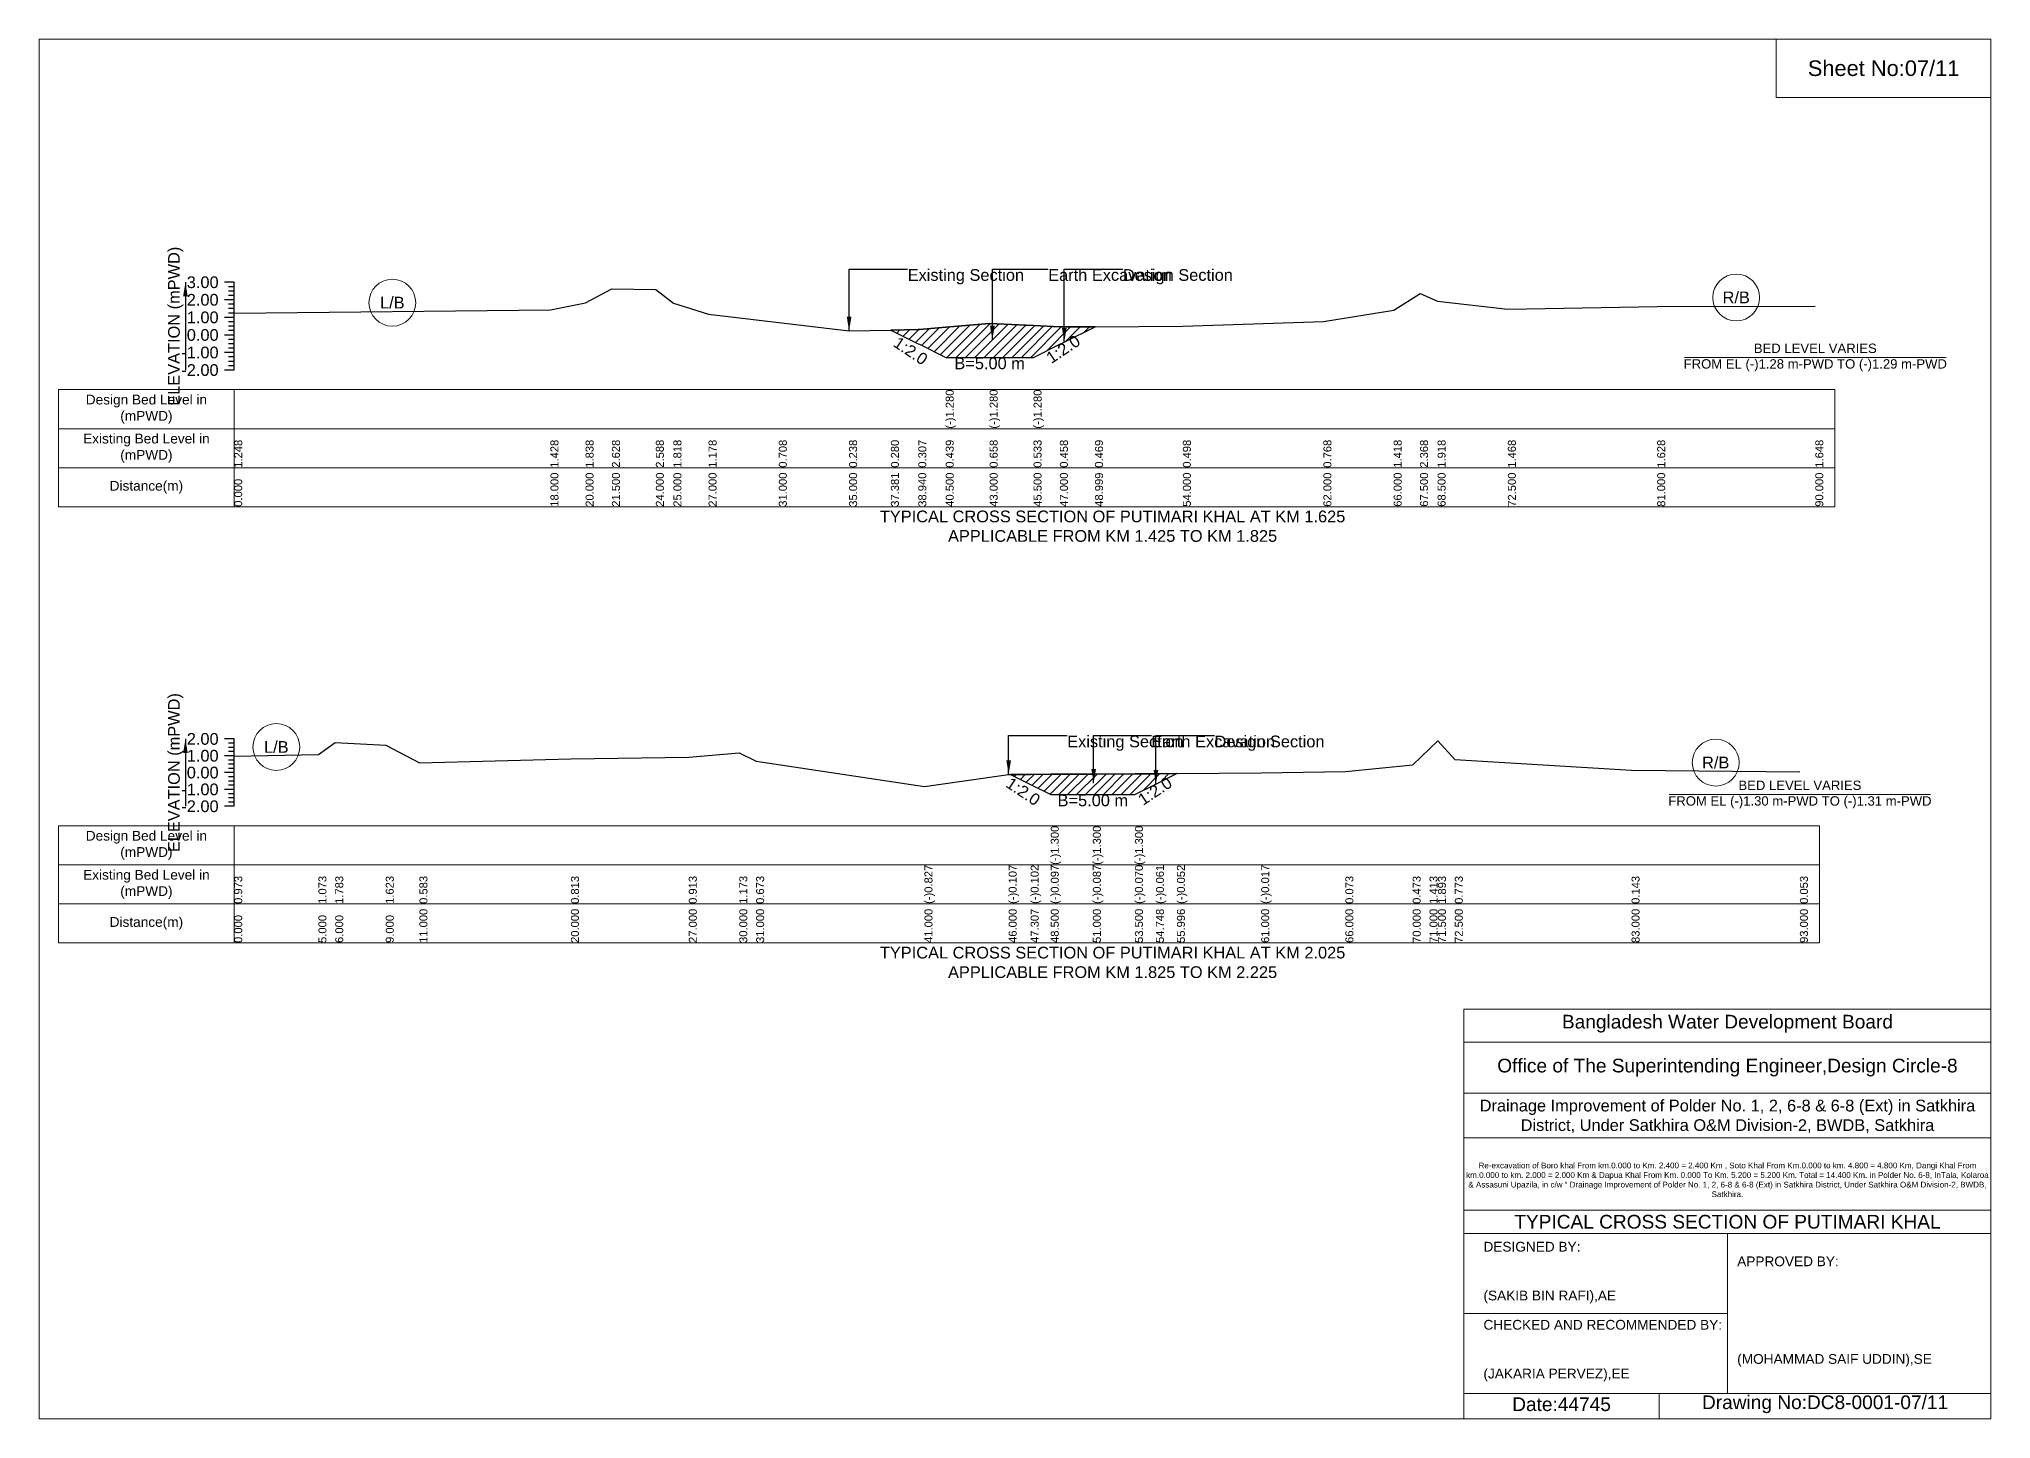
# Model space of a CAD drawing. Header units: inches. Extents: x 91000 to 208000, y -5656 to 20000.
# Drawn here: x 160000 to 168000, y 4344 to 10000 of the extents above; entities that cross this region are included whole.
import ezdxf

# ---------------------------------------------------------------- set-up
doc = ezdxf.new("R2010")
doc.units = ezdxf.units.IN
doc.header["$LTSCALE"] = 7
doc.header["$MEASUREMENT"] = 0
for name, color, linetype, lineweight in [('Cross section Data Border', 7, 'Continuous', 9), ('Cross Section Labels', 7, 'Continuous', 9), ('Existing_Bed_Level for Xsection', 7, 'Continuous', 25)]:
    doc.layers.add(name, color=color, linetype=linetype, lineweight=lineweight)
doc.styles.get("Standard").update_dxf_attribs({"font": 'arial.ttf'})
doc.dimstyles.get("Standard").update_dxf_attribs({"dimtxt": 0.18, "dimasz": 0.18, "dimexe": 0.18, "dimexo": 0.0625, "dimgap": 0.09, "dimtad": 0, "dimtih": 1, "dimtoh": 1, "dimdec": 4, "dimzin": 0, "dimdsep": 46, "dimtxsty": 'Standard', "dimcen": 0.09, "dimadec": 0, "dimazin": 0, "dimtfac": 1, "dimtdec": 4, "dimtofl": 0, "dimtmove": 0, "dimatfit": 3, "dimfxl": 1, "dimtolj": 1, "dimtzin": 0, "dimarcsym": 0})

msp = doc.modelspace()

# ---------------------------------------------------------------- hatches: boundary and pattern name
at = {"layer": 'Existing_Bed_Level for Xsection'}
h = msp.add_hatch(dxfattribs=at)
h.set_pattern_fill('ANSI31', color=256, scale=216, style=0)
h.paths.add_polyline_path([(163491.4, 8807), (163603.7, 8750.9), (163608, 8748.7), (163716, 8694.7), (163896, 8694.7), (164076, 8694.7), (164184, 8748.7), (164202, 8757.7), (164327.9, 8820.7), (164202, 8819.9), (164184, 8819.8), (164076, 8825.2), (163896, 8834.2), (163716, 8818.5), (163608, 8809), (163603.7, 8809)])
h = msp.add_hatch(dxfattribs=at)
h.set_pattern_fill('ANSI31', color=256, scale=207, style=0)
h.paths.add_polyline_path([(163981.8, 6985.7), (164064.2, 6944.5), (164146.5, 6903.4), (164319, 6903.4), (164491.5, 6903.4), (164577.6, 6946.4), (164663.7, 6989.5), (164577.6, 6988.9), (164491.5, 6988.3), (164319, 6987.1), (164146.5, 6986.4), (164064.2, 6986)])

# ---------------------------------------------------------------- linework, layer by layer
at = {"layer": 'Cross section Data Border'}
for points in [[(160080, 8562.9), (167360, 8562.9), (167360, 8082.9), (160080, 8082.9)], [(160080, 6775.1), (167297, 6775.1), (167297, 6295.1), (160080, 6295.1)]]:
    msp.add_lwpolyline(points, close=True, dxfattribs=at)
for points in [[(160800, 8562.9), (160800, 8082.9)], [(160080, 8402.9), (167360, 8402.9)], [(160080, 8242.9), (167360, 8242.9)], [(160800, 6775.1), (160800, 6295.1)], [(160080, 6615.1), (167297, 6615.1)], [(160080, 6455.1), (167297, 6455.1)]]:
    msp.add_lwpolyline(points, dxfattribs=at)
at = {"layer": 'Cross Section Labels'}
for points in [[(160000, 10000), (168000, 10000), (168000, 4344), (160000, 4344)], [(167120, 10000), (168000, 10000), (168000, 9760), (167120, 9760)]]:
    msp.add_lwpolyline(points, close=True, dxfattribs=at)
for points in [[(166744.2, 8694.7), (167815.8, 8694.7)], [(166681.2, 6903.4), (167752.8, 6903.4)], [(165840, 4344), (165840, 6024), (168000, 6024)], [(165840, 5888), (168000, 5888)], [(165840, 5680), (168000, 5680)], [(165840, 5496), (168000, 5496)], [(165840, 5200), (168000, 5200)], [(165840, 5104), (168000, 5104)], [(166920, 5104), (166920, 4448)], [(165840, 4776), (166920, 4776)], [(165840, 4448), (168000, 4448)], [(166640, 4448), (166640, 4344)]]:
    msp.add_lwpolyline(points, dxfattribs=at)
for centre in [(161448, 8919.2), (166956, 8940.8), (160972.5, 7098.1), (166872, 7034.3)]:
    msp.add_circle(centre, 96, dxfattribs=at)
at = {"layer": 'Existing_Bed_Level for Xsection'}
for points in [[(160800, 9002.9), (160760, 9002.9)], [(160800, 8984.9), (160776, 8984.9)], [(160800, 8966.9), (160776, 8966.9)], [(160800, 8642.9), (160800, 8714.9), (160800, 8786.9), (160800, 8858.9), (160800, 8930.9), (160800, 9002.9)], [(160800, 8876.7), (162096, 8889.7), (162240, 8919.2), (162348, 8976.1), (162528, 8973.2), (162600, 8917.8), (162744, 8871.7), (163032, 8837.8), (163320, 8804), (163491.4, 8807), (163603.7, 8809), (163608, 8809), (163716, 8818.5), (163716, 8818.5), (163896, 8834.2), (163896, 8834.2), (164076, 8825.2), (164076, 8825.2), (164184, 8819.8), (164202, 8819.9), (164327.9, 8820.7), (164688, 8822.7), (165264, 8842.2), (165552, 8889), (165660, 8957.4), (165732, 8925), (166020, 8892.6), (166632, 8904.1), (167280, 8905.5)], [(160800, 8930.9), (160760, 8930.9)], [(160800, 8948.9), (160776, 8948.9)], [(160800, 8912.9), (160776, 8912.9)], [(160800, 8894.9), (160776, 8894.9)], [(160800, 8858.9), (160760, 8858.9)], [(160800, 8876.9), (160776, 8876.9)], [(160800, 8840.9), (160776, 8840.9)], [(160800, 8822.9), (160776, 8822.9)], [(160800, 8804.9), (160776, 8804.9)], [(160800, 8786.9), (160760, 8786.9)], [(160800, 8768.9), (160776, 8768.9)], [(160800, 8750.9), (160776, 8750.9)], [(160800, 8732.9), (160776, 8732.9)], [(160800, 8714.9), (160760, 8714.9)], [(160800, 8642.9), (160760, 8642.9)], [(160800, 8696.9), (160776, 8696.9)], [(160800, 8678.9), (160776, 8678.9)], [(160800, 8660.9), (160776, 8660.9)], [(160800, 7131.1), (160760, 7131.1)], [(160800, 6855.1), (160800, 6924.1), (160800, 6993.1), (160800, 7062.1), (160800, 7131.1)], [(160800, 7060.2), (161145, 7067.1), (161214, 7116.1), (161421, 7105.1), (161559, 7033.3), (162180, 7049.2), (162663, 7056.1), (162870, 7074), (162939, 7039.5), (163629, 6936), (163974, 6985.7), (163981.8, 6985.7), (164064.2, 6986), (164146.5, 6986.4), (164146.5, 6986.4), (164319, 6987.1), (164319, 6987.1), (164491.5, 6988.3), (164491.5, 6988.3), (164577.6, 6988.9), (164663.7, 6989.5), (165009, 6991.9), (165354, 6998.1), (165630, 7025.7), (165699, 7090.6), (165733.5, 7123.7), (165802.5, 7046.4), (166527, 7002.9), (167217, 6996.7)], [(160800, 7062.1), (160760, 7062.1)], [(160800, 7113.8), (160776, 7113.8)], [(160800, 7096.6), (160776, 7096.6)], [(160800, 7079.3), (160776, 7079.3)], [(160800, 7044.8), (160776, 7044.8)], [(160800, 6993.1), (160760, 6993.1)], [(160800, 7027.6), (160776, 7027.6)], [(160800, 7010.3), (160776, 7010.3)], [(160800, 6975.8), (160776, 6975.8)], [(160800, 6924.1), (160760, 6924.1)], [(160800, 6958.6), (160776, 6958.6)], [(160800, 6941.3), (160776, 6941.3)], [(160800, 6906.8), (160776, 6906.8)], [(160800, 6889.6), (160776, 6889.6)], [(160800, 6855.1), (160760, 6855.1)], [(160800, 6872.3), (160776, 6872.3)]]:
    msp.add_lwpolyline(points, dxfattribs=at)
for points in [[(163491.4, 8807), (163491.4, 8807), (163603.7, 8750.9), (163608, 8748.7), (163716, 8694.7), (163716, 8694.7), (163896, 8694.7), (163896, 8694.7), (164076, 8694.7), (164076, 8694.7), (164184, 8748.7), (164202, 8757.7), (164327.9, 8820.7), (164202, 8819.9), (164184, 8819.8), (164076, 8825.2), (164076, 8825.2), (163896, 8834.2), (163896, 8834.2), (163716, 8818.5), (163716, 8818.5), (163608, 8809), (163603.7, 8809), (163491.4, 8807)], [(163981.8, 6985.7), (163981.8, 6985.7), (164064.2, 6944.5), (164146.5, 6903.4), (164146.5, 6903.4), (164319, 6903.4), (164319, 6903.4), (164491.5, 6903.4), (164491.5, 6903.4), (164577.6, 6946.4), (164663.7, 6989.5), (164663.7, 6989.5), (164663.7, 6989.5), (164577.6, 6988.9), (164491.5, 6988.3), (164491.5, 6988.3), (164319, 6987.1), (164319, 6987.1), (164146.5, 6986.4), (164146.5, 6986.4), (164064.2, 6986), (163981.8, 6985.7)]]:
    msp.add_lwpolyline(points, close=True, dxfattribs=at)

# ---------------------------------------------------------------- texts
at = {"layer": 'Cross section Data Border', "char_height": 40, "width": 640, "attachment_point": 5}
for s, insert in [('Design Bed Level in (mPWD)', (160440, 8482.9)), ('Existing Bed Level in (mPWD)', (160440, 8322.9)), ('Distance(m)', (160440, 8162.9)), ('Design Bed Level in (mPWD)', (160440, 6695.1)), ('Existing Bed Level in (mPWD)', (160440, 6535.1)), ('Distance(m)', (160440, 6375.1))]:
    msp.add_mtext(s, dxfattribs=dict(at, insert=insert))
at = {"layer": 'Cross Section Labels'}
for s, insert, char_height, attachment_point in [('Sheet No:07/11', (167560, 9880), 64, 5), ('Existing Section', (163560, 9056.9), 48, 1), ('Earth Excavation', (164136, 9056.9), 48, 1), ('Design Section', (164442, 9056.9), 48, 1), ('R/B', (166956, 8940.8), 48, 5), ('L/B', (161448, 8919.2), 48, 5), ('BED LEVEL VARIES ^JFROM EL (-)1.28 m-PWD TO (-)1.29 m-PWD', (167280, 8694.7), 38.4, 5), ('B=5.00 m', (163896, 8694.7), 48, 2), ('TYPICAL CROSS SECTION OF PUTIMARI KHAL AT KM 1.625^JAPPLICABLE FROM KM 1.425 TO KM 1.825', (164400, 8002.9), 48, 5), ('L/B', (160972.5, 7098.1), 48, 5), ('Existing Section', (164214, 7144.9), 48, 1), ('Earth Excavation', (164559, 7144.9), 48, 1), ('Design Section', (164817.6, 7144.9), 48, 1), ('R/B', (166872, 7034.3), 48, 5), ('BED LEVEL VARIES ^JFROM EL (-)1.30 m-PWD TO (-)1.31 m-PWD', (167217, 6903.4), 38.4, 5), ('B=5.00 m', (164319, 6903.4), 48, 2), ('TYPICAL CROSS SECTION OF PUTIMARI KHAL AT KM 2.025^JAPPLICABLE FROM KM 1.825 TO KM 2.225', (164400, 6215.1), 48, 5), ('Bangladesh Water Development Board', (166920, 5964), 56, 5), ('Office of The Superintending Engineer,Design Circle-8', (166920, 5784), 56, 5)]:
    msp.add_mtext(s, dxfattribs=dict(at, insert=insert, char_height=char_height, attachment_point=attachment_point))
at = {"layer": 'Cross Section Labels', "char_height": 48, "attachment_point": 2}
for insert, rotation in [((163585.7, 8741.9), 326.30993), ((164184, 8748.7), 33.69007), ((164046.9, 6935.9), 326.30993), ((164560.4, 6937.8), 33.69007)]:
    msp.add_mtext('1:2.0', dxfattribs=dict(at, insert=insert, rotation=rotation))
at = {"layer": 'Cross Section Labels'}
for s, insert, char_height, width, attachment_point in [('Drainage Improvement of Polder No. 1, 2, 6-8 & 6-8 (Ext) in Satkhira District, Under Satkhira O&M Division-2, BWDB, Satkhira', (166920, 5584), 48, 2240, 5), ('Re-excavation of Boro khal From km.0.000 to Km. 2.400 = 2.400 Km , Soto Khal From Km.0.000 to km. 4.800 = 4.800 Km, Dangi Khal From km.0.000 to km. 2.000 = 2.000 Km & Dapua Khal From Km. 0.000 To Km. 5.200 = 5.200 Km. Total = 14.400 Km. in Polder No. 6-8, InTala, Kolaroa & Assasuni Upazila, in c/w “ Drainage Improvement of Polder No. 1, 2, 6-8 & 6-8 (Ext) in Satkhira District, Under Satkhira O&M Division-2, BWDB, Satkhira.', (166920, 5324), 23.565, 2160, 5), ('TYPICAL CROSS SECTION OF PUTIMARI KHAL', (166920, 5152), 56, 2240, 5), ('DESIGNED BY:^J^J^J(SAKIB BIN RAFI),AE', (165920, 4944), 40, 1120, 4), ('APPROVED BY:^J^J^J^J^J^J(MOHAMMAD SAIF UDDIN),SE', (166960, 4784), 40, 1120, 4), ('CHECKED AND RECOMMENDED BY:^J^J^J(JAKARIA PERVEZ),EE', (165920, 4624), 40, 1120, 4), ('Date:44745', (166240, 4404), 56, 1120, 5), ('Drawing No:DC8-0001-07/11', (167320, 4404), 56, 1760, 5)]:
    msp.add_mtext(s, dxfattribs=dict(at, insert=insert, char_height=char_height, width=width, attachment_point=attachment_point))
at = {"layer": 'Existing_Bed_Level for Xsection', "rotation": 90}
for s, insert, char_height, attachment_point in [('ELEVATION (mPWD)', (160560, 8822.9), 48, 5), ('(-)1.280', (163716, 8402.9), 32.8, 1), ('(-)1.280', (163896, 8402.9), 32.8, 1), ('(-)1.280', (164076, 8402.9), 32.8, 1), ('1.248', (160800, 8242.9), 32.8, 1), ('1.428', (162096, 8242.9), 32.8, 1), ('1.838', (162240, 8242.9), 32.8, 1), ('2.628', (162348, 8242.9), 32.8, 1), ('2.588', (162528, 8242.9), 32.8, 1), ('1.818', (162600, 8242.9), 32.8, 1), ('1.178', (162744, 8242.9), 32.8, 1), ('0.708', (163032, 8242.9), 32.8, 1), ('0.238', (163320, 8242.9), 32.8, 1), ('0.280', (163491.4, 8242.9), 32.8, 1), ('0.307', (163603.7, 8242.9), 32.8, 1), ('0.439', (163716, 8242.9), 32.8, 1), ('0.658', (163896, 8242.9), 32.8, 1), ('0.533', (164076, 8242.9), 32.8, 1), ('0.458', (164184, 8242.9), 32.8, 1), ('0.469', (164327.9, 8242.9), 32.8, 1), ('0.498', (164688, 8242.9), 32.8, 1), ('0.768', (165264, 8242.9), 32.8, 1), ('1.418', (165552, 8242.9), 32.8, 1), ('2.368', (165660, 8242.9), 32.8, 1), ('1.918', (165732, 8242.9), 32.8, 1), ('1.468', (166020, 8242.9), 32.8, 1), ('1.628', (166632, 8242.9), 32.8, 1), ('1.648', (167280, 8242.9), 32.8, 1), ('0.000', (160800, 8082.9), 32.8, 1), ('18.000', (162096, 8082.9), 32.8, 1), ('20.000', (162240, 8082.9), 32.8, 1), ('21.500', (162348, 8082.9), 32.8, 1), ('24.000', (162528, 8082.9), 32.8, 1), ('25.000', (162600, 8082.9), 32.8, 1), ('27.000', (162744, 8082.9), 32.8, 1), ('31.000', (163032, 8082.9), 32.8, 1), ('35.000', (163320, 8082.9), 32.8, 1), ('37.381', (163491.4, 8082.9), 32.8, 1), ('38.940', (163603.7, 8082.9), 32.8, 1), ('40.500', (163716, 8082.9), 32.8, 1), ('43.000', (163896, 8082.9), 32.8, 1), ('45.500', (164076, 8082.9), 32.8, 1), ('47.000', (164184, 8082.9), 32.8, 1), ('48.999', (164327.9, 8082.9), 32.8, 1), ('54.000', (164688, 8082.9), 32.8, 1), ('62.000', (165264, 8082.9), 32.8, 1), ('66.000', (165552, 8082.9), 32.8, 1), ('67.500', (165660, 8082.9), 32.8, 1), ('68.500', (165732, 8082.9), 32.8, 1), ('72.500', (166020, 8082.9), 32.8, 1), ('81.000', (166632, 8082.9), 32.8, 1), ('90.000', (167280, 8082.9), 32.8, 1), ('ELEVATION (mPWD)', (160560, 6993.1), 48, 5), ('(-)1.300', (164146.5, 6615.1), 32.8, 1), ('(-)1.300', (164319, 6615.1), 32.8, 1), ('(-)1.300', (164491.5, 6615.1), 32.8, 1), ('0.973', (160800, 6455.1), 32.8, 1), ('1.073', (161145, 6455.1), 32.8, 1), ('1.783', (161214, 6455.1), 32.8, 1), ('1.623', (161421, 6455.1), 32.8, 1), ('0.583', (161559, 6455.1), 32.8, 1), ('0.813', (162180, 6455.1), 32.8, 1), ('0.913', (162663, 6455.1), 32.8, 1), ('1.173', (162870, 6455.1), 32.8, 1), ('0.673', (162939, 6455.1), 32.8, 1), ('(-)0.827', (163629, 6455.1), 32.8, 1), ('(-)0.107', (163974, 6455.1), 32.8, 1), ('(-)0.102', (164064.2, 6455.1), 32.8, 1), ('(-)0.097', (164146.5, 6455.1), 32.8, 1), ('(-)0.087', (164319, 6455.1), 32.8, 1), ('(-)0.070', (164491.5, 6455.1), 32.8, 1), ('(-)0.061', (164577.6, 6455.1), 32.8, 1), ('(-)0.052', (164663.7, 6455.1), 32.8, 1), ('(-)0.017', (165009, 6455.1), 32.8, 1), ('0.073', (165354, 6455.1), 32.8, 1), ('0.473', (165630, 6455.1), 32.8, 1), ('1.413', (165699, 6455.1), 32.8, 1), ('1.893', (165733.5, 6455.1), 32.8, 1), ('0.773', (165802.5, 6455.1), 32.8, 1), ('0.143', (166527, 6455.1), 32.8, 1), ('0.053', (167217, 6455.1), 32.8, 1), ('0.000', (160800, 6295.1), 32.8, 1), ('5.000', (161145, 6295.1), 32.8, 1), ('6.000', (161214, 6295.1), 32.8, 1), ('9.000', (161421, 6295.1), 32.8, 1), ('11.000', (161559, 6295.1), 32.8, 1), ('20.000', (162180, 6295.1), 32.8, 1), ('27.000', (162663, 6295.1), 32.8, 1), ('30.000', (162870, 6295.1), 32.8, 1), ('31.000', (162939, 6295.1), 32.8, 1), ('41.000', (163629, 6295.1), 32.8, 1), ('46.000', (163974, 6295.1), 32.8, 1), ('47.307', (164064.2, 6295.1), 32.8, 1), ('48.500', (164146.5, 6295.1), 32.8, 1), ('51.000', (164319, 6295.1), 32.8, 1), ('53.500', (164491.5, 6295.1), 32.8, 1), ('54.748', (164577.6, 6295.1), 32.8, 1), ('55.996', (164663.7, 6295.1), 32.8, 1), ('61.000', (165009, 6295.1), 32.8, 1), ('66.000', (165354, 6295.1), 32.8, 1), ('70.000', (165630, 6295.1), 32.8, 1), ('71.000', (165699, 6295.1), 32.8, 1), ('71.500', (165733.5, 6295.1), 32.8, 1), ('72.500', (165802.5, 6295.1), 32.8, 1), ('83.000', (166527, 6295.1), 32.8, 1), ('93.000', (167217, 6295.1), 32.8, 1)]:
    msp.add_mtext(s, dxfattribs=dict(at, insert=insert, char_height=char_height, attachment_point=attachment_point))
at = {"layer": 'Existing_Bed_Level for Xsection', "char_height": 48, "attachment_point": 6}
for s, insert in [('3.00', (160736, 9002.9)), ('2.00', (160736, 8930.9)), ('1.00', (160736, 8858.9)), ('0.00', (160736, 8786.9)), ('-1.00', (160736, 8714.9)), ('-2.00', (160736, 8642.9)), ('2.00', (160736, 7131.1)), ('1.00', (160736, 7062.1)), ('0.00', (160736, 6993.1)), ('-1.00', (160736, 6924.1)), ('-2.00', (160736, 6855.1))]:
    msp.add_mtext(s, dxfattribs=dict(at, insert=insert))

# ---------------------------------------------------------------- leaders
at = {"layer": 'Cross Section Labels', "annotation_type": 0, "has_hookline": 1, "hookline_direction": 0}
for points, text_width in [([(163320, 8804), (163320, 9056.9), (163559.9, 9056.9)], 467.2), ([(163907.2, 8766.9), (163907.2, 9056.9), (164135.9, 9056.9)], 497), ([(164202, 8757.7), (164202, 9056.9), (164441.9, 9056.9)], 441.2), ([(163974, 6985.7), (163974, 7144.9), (164213.9, 7144.9)], 467.2), ([(164322.4, 6949.9), (164322.4, 7144.9), (164558.9, 7144.9)], 497), ([(164577.6, 6946.4), (164577.6, 7144.9), (164817.5, 7144.9)], 441.2)]:
    msp.add_leader(points, dimstyle='Standard', override={"dimasz": 57.6}, dxfattribs=dict(at, text_width=text_width))
at = {"layer": 'Existing_Bed_Level for Xsection'}
for points in [[(160600, 9002.9), (160600, 8642.9)], [(160600, 7131.1), (160600, 6855.1)]]:
    msp.add_leader(points, dimstyle='Standard', override={"dimasz": 57.6}, dxfattribs=at)

doc.saveas('drawing.dxf')
